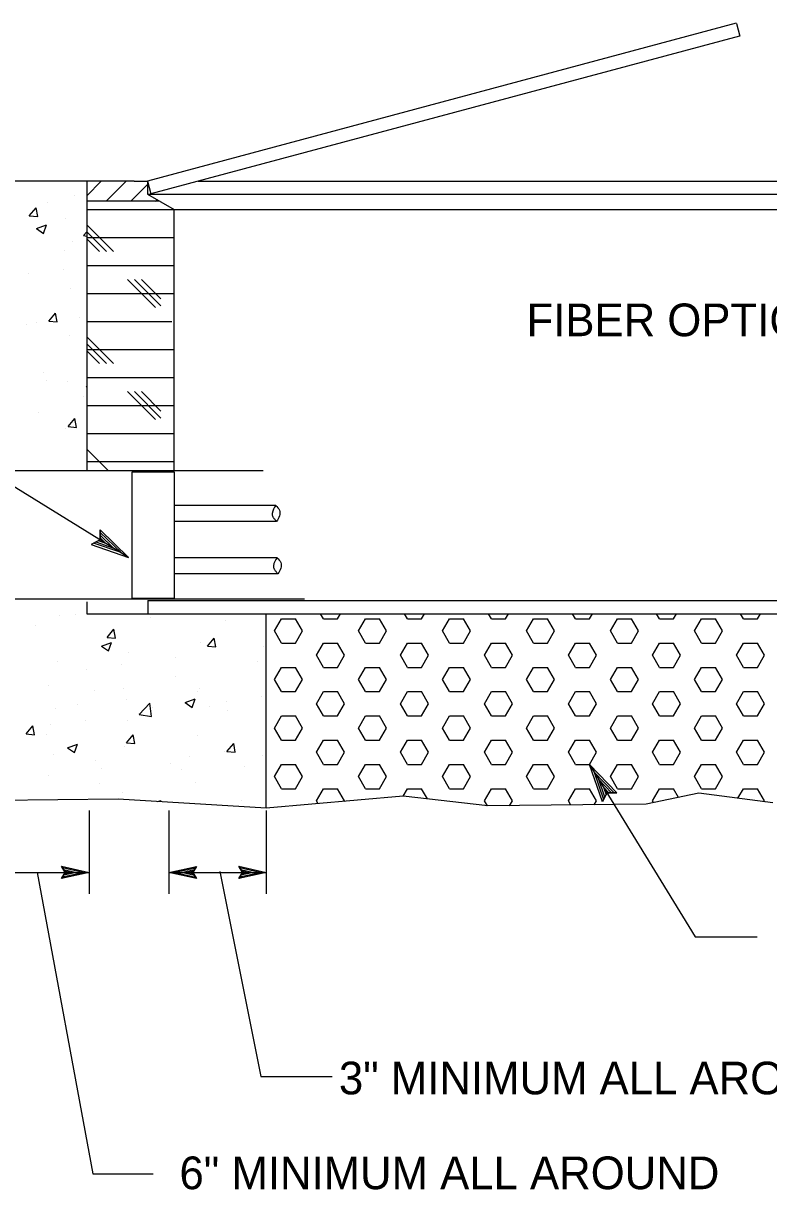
# Model space of a CAD drawing. Extents: x -893 to 867, y -474 to 712.
# Drawn here: x 176.2 to 335.9, y -167.9 to 81.8 of the extents above; entities that cross this region are included whole.
import ezdxf

# ---------------------------------------------------------------- set-up
doc = ezdxf.new("R2010")
doc.units = 0
for name, color, linetype in [('Default', 7, 'Continuous'), ('es_DETAIL', 7, 'Continuous'), ('es_DETAIL-anno', 7, 'Continuous')]:
    doc.layers.add(name, color=color, linetype=linetype)

msp = doc.modelspace()

# ---------------------------------------------------------------- linework, layer by layer
at = {"layer": 'Default'}
for p, q in [((190.31, -86.69), (190.31, -104.53)), ((190.31, -86.69), (190.31, -104.53)), ((207.39, -86.69), (207.39, -104.53)), ((207.39, -86.69), (207.39, -104.53)), ((228.27, -86.69), (228.27, -104.53)), ((228.27, -86.69), (228.27, -104.53)), ((169.44, -99.99), (189.68, -99.99)), ((169.44, -99.99), (190.31, -99.99)), ((207.39, -99.99), (228.27, -99.99)), ((208.03, -99.99), (228.27, -99.99))]:
    msp.add_line(p, q, dxfattribs=at)
at = {"layer": 'es_DETAIL'}
for p, q in [((328.9, 81.84), (202.79, 48.05)), ((328.96, 81.83), (329.69, 79.11)), ((329.63, 79.12), (203.52, 45.33)), ((199.96, 48.05), (115.19, 48.05)), ((189.8, 44.93), (192.92, 48.05)), ((189.8, 48.05), (189.8, -13.97)), ((193.95, 43.77), (198.23, 48.05)), ((199.96, 48.05), (202.79, 48.05)), ((202.79, 48.05), (202.79, 45.23)), ((202.79, 48.05), (203.52, 45.33)), ((213.68, 48.05), (458.98, 48.05)), ((187.14, 45), (187.14, 45)), ((199.26, 43.77), (202.79, 47.32)), ((202.79, 45.23), (208.51, 41.99)), ((202.79, 45.23), (276.48, 45.23)), ((263.07, 45.23), (403.62, 45.23)), ((181.35, 43.46), (181.35, 43.46)), ((205.38, 43.77), (189.8, 43.77)), ((204.56, 43.77), (204.86, 44.06)), ((177.5, 40.61), (178.94, 42.34)), ((177.5, 40.61), (179.29, 40.46)), ((179.29, 40.46), (178.94, 42.34)), ((185.23, 40.04), (185.23, 40.04)), ((189.8, 41.99), (208.51, 41.99)), ((208.51, 19.32), (208.51, 41.99)), ((208.51, 41.99), (281.21, 41.99)), ((263.07, 41.99), (403.62, 41.99)), ((179.07, 37.88), (181.17, 38.68)), ((179.07, 37.88), (180.56, 36.87)), ((180.56, 36.87), (181.17, 38.68)), ((195.5, 32.99), (189.8, 38.69)), ((186.78, 35.02), (186.78, 35.02)), ((189.08, 36.41), (189.8, 37.18)), ((189.08, 36.41), (189.8, 36.3)), ((194, 32.99), (189.8, 37.19)), ((189.8, 35.99), (208.51, 35.99)), ((192.5, 32.99), (189.8, 35.69)), ((185, 33.11), (185, 33.11)), ((189.8, 29.99), (208.51, 29.99)), ((177.33, 28.2), (177.33, 28.2)), ((184.85, 29.2), (184.85, 29.2)), ((186.41, 25.04), (186.41, 25.04)), ((204.5, 20.99), (198.5, 26.99)), ((205.68, 21.32), (200, 26.99)), ((205.68, 22.82), (201.5, 26.99)), ((189.8, 23.99), (208.51, 23.99)), ((208.51, -13.84), (208.51, 23.22)), ((179.03, 17.86), (179.03, 17.86)), ((181.67, 18.05), (183.11, 19.78)), ((181.67, 18.05), (183.45, 17.9)), ((183.45, 17.9), (183.11, 19.78)), ((188.31, 18.86), (188.31, 18.86)), ((189.8, 17.99), (208.01, 17.99)), ((176.96, 17.36), (176.96, 17.36)), ((186.05, 15.05), (186.05, 15.05)), ((195.5, 8.99), (189.8, 14.69)), ((194, 8.99), (189.8, 13.19)), ((189.8, 11.99), (208.51, 11.99)), ((192.5, 8.99), (189.8, 11.69)), ((180.43, 7.02), (180.43, 7.02)), ((181.27, 5.46), (181.27, 5.46)), ((185.69, 5.06), (185.69, 5.06)), ((189.8, 5.99), (208.51, 5.99)), ((189.68, 4.05), (189.8, 4.1)), ((189.68, 4.05), (189.8, 3.96)), ((204.5, -3.01), (198.5, 2.99)), ((205.68, -2.68), (200, 2.99)), ((205.68, -1.18), (201.5, 2.99)), ((189.2, 1.85), (189.2, 1.85)), ((179.52, -1.5), (179.52, -1.5)), ((189.8, -0.01), (208.51, -0.01)), ((185.31, -4.93), (185.31, -4.93)), ((185.82, -4.51), (187.27, -2.79)), ((185.82, -4.51), (187.62, -4.68)), ((187.62, -4.68), (187.27, -2.79)), ((189.8, -6.01), (208.51, -6.01)), ((194.46, -13.97), (189.8, -9.31)), ((189.8, -12.01), (208.51, -12.01)), ((227.56, -13.99), (-57.28, -13.99)), ((230.32, -21.39), (208.62, -21.39)), ((230.45, -24.81), (208.62, -24.81)), ((230.58, -32.62), (208.62, -32.62)), ((230.72, -36.01), (208.64, -36.01)), ((236.45, -41.47), (-57.98, -41.47)), ((189.8, -42.01), (189.8, -44.59)), ((202.87, -41.76), (202.87, -44.57)), ((202.87, -41.76), (438.75, -41.76)), ((237.61, -41.76), (258.07, -41.76)), ((263.07, -41.76), (403.62, -41.76)), ((183.86, -44.88), (183.86, -44.88)), ((187.44, -44.65), (187.44, -44.65)), ((189.8, -44.59), (200.04, -44.59)), ((197.73, -44.66), (197.73, -44.66)), ((200.04, -44.59), (463.92, -44.59)), ((228.25, -86.23), (228.25, -44.59)), ((240.5, -45.68), (239.88, -44.59)), ((243.5, -45.68), (244.13, -44.59)), ((258.5, -45.68), (257.88, -44.59)), ((261.5, -45.68), (262.13, -44.59)), ((276.5, -45.68), (275.88, -44.59)), ((279.5, -45.68), (280.13, -44.59)), ((294.5, -45.68), (293.88, -44.59)), ((297.5, -45.68), (298.13, -44.59)), ((312.5, -45.68), (311.88, -44.59)), ((315.5, -45.68), (316.13, -44.59)), ((330.5, -45.68), (329.88, -44.59)), ((333.5, -45.68), (334.13, -44.59)), ((178.79, -47.16), (178.79, -47.16)), ((203.45, -45.33), (203.45, -45.33)), ((219.47, -46), (219.47, -46)), ((230, -48.27), (231.5, -45.68)), ((231.5, -45.68), (234.5, -45.68)), ((236, -48.27), (234.5, -45.68)), ((240.5, -45.68), (243.5, -45.68)), ((248, -48.27), (249.5, -45.68)), ((249.5, -45.68), (252.5, -45.68)), ((254, -48.27), (252.5, -45.68)), ((258.5, -45.68), (261.5, -45.68)), ((266, -48.27), (267.5, -45.68)), ((267.5, -45.68), (270.5, -45.68)), ((272, -48.27), (270.5, -45.68)), ((276.5, -45.68), (279.5, -45.68)), ((284, -48.27), (285.5, -45.68)), ((285.5, -45.68), (288.5, -45.68)), ((290, -48.27), (288.5, -45.68)), ((294.5, -45.68), (297.5, -45.68)), ((302, -48.27), (303.5, -45.68)), ((303.5, -45.68), (306.5, -45.68)), ((308, -48.27), (306.5, -45.68)), ((312.5, -45.68), (315.5, -45.68)), ((320, -48.27), (321.5, -45.68)), ((321.5, -45.68), (324.5, -45.68)), ((326, -48.27), (324.5, -45.68)), ((330.5, -45.68), (333.5, -45.68)), ((194.15, -49.64), (195.6, -47.92)), ((194.15, -49.64), (195.95, -49.81)), ((195.95, -49.81), (195.6, -47.92)), ((215.66, -51.52), (217.11, -49.81)), ((217.46, -51.68), (217.11, -49.81)), ((231.5, -50.88), (230, -48.27)), ((234.5, -50.88), (236, -48.27)), ((249.5, -50.88), (248, -48.27)), ((252.5, -50.88), (254, -48.27)), ((267.5, -50.88), (266, -48.27)), ((270.5, -50.88), (272, -48.27)), ((285.5, -50.88), (284, -48.27)), ((288.5, -50.88), (290, -48.27)), ((303.5, -50.88), (302, -48.27)), ((306.5, -50.88), (308, -48.27)), ((321.5, -50.88), (320, -48.27)), ((324.5, -50.88), (326, -48.27)), ((192.98, -51.55), (195.08, -50.73)), ((192.98, -51.55), (194.48, -52.54)), ((194.48, -52.54), (195.08, -50.73)), ((214.22, -50.7), (214.22, -50.7)), ((215.66, -51.52), (217.46, -51.68)), ((227.66, -51.51), (227.66, -51.51)), ((231.5, -50.88), (234.5, -50.88)), ((239, -53.47), (240.5, -50.88)), ((240.5, -50.88), (243.5, -50.88)), ((245, -53.47), (243.5, -50.88)), ((249.5, -50.88), (252.5, -50.88)), ((257, -53.47), (258.5, -50.88)), ((258.5, -50.88), (261.5, -50.88)), ((263, -53.47), (261.5, -50.88)), ((267.5, -50.88), (270.5, -50.88)), ((275, -53.47), (276.5, -50.88)), ((276.5, -50.88), (279.5, -50.88)), ((281, -53.47), (279.5, -50.88)), ((285.5, -50.88), (288.5, -50.88)), ((293, -53.47), (294.5, -50.88)), ((294.5, -50.88), (297.5, -50.88)), ((299, -53.47), (297.5, -50.88)), ((303.5, -50.88), (306.5, -50.88)), ((311, -53.47), (312.5, -50.88)), ((312.5, -50.88), (315.5, -50.88)), ((317, -53.47), (315.5, -50.88)), ((321.5, -50.88), (324.5, -50.88)), ((329, -53.47), (330.5, -50.88)), ((330.5, -50.88), (333.5, -50.88)), ((335, -53.47), (333.5, -50.88)), ((183.49, -54.86), (183.49, -54.86)), ((198.65, -52.94), (198.65, -52.94)), ((208.71, -54.01), (208.71, -54.01)), ((226.39, -54.91), (226.39, -54.91)), ((240.5, -56.07), (239, -53.47)), ((243.5, -56.07), (245, -53.47)), ((258.5, -56.07), (257, -53.47)), ((261.5, -56.07), (263, -53.47)), ((276.5, -56.07), (275, -53.47)), ((279.5, -56.07), (281, -53.47)), ((294.5, -56.07), (293, -53.47)), ((297.5, -56.07), (299, -53.47)), ((312.5, -56.07), (311, -53.47)), ((315.5, -56.07), (317, -53.47)), ((330.5, -56.07), (329, -53.47)), ((333.5, -56.07), (335, -53.47)), ((189.84, -56.49), (189.84, -56.49)), ((197.35, -55.51), (197.35, -55.51)), ((230, -58.66), (231.5, -56.07)), ((231.5, -56.07), (234.5, -56.07)), ((236, -58.66), (234.5, -56.07)), ((240.5, -56.07), (243.5, -56.07)), ((248, -58.66), (249.5, -56.07)), ((249.5, -56.07), (252.5, -56.07)), ((254, -58.66), (252.5, -56.07)), ((258.5, -56.07), (261.5, -56.07)), ((266, -58.66), (267.5, -56.07)), ((267.5, -56.07), (270.5, -56.07)), ((272, -58.66), (270.5, -56.07)), ((276.5, -56.07), (279.5, -56.07)), ((284, -58.66), (285.5, -56.07)), ((285.5, -56.07), (288.5, -56.07)), ((290, -58.66), (288.5, -56.07)), ((294.5, -56.07), (297.5, -56.07)), ((302, -58.66), (303.5, -56.07)), ((303.5, -56.07), (306.5, -56.07)), ((308, -58.66), (306.5, -56.07)), ((312.5, -56.07), (315.5, -56.07)), ((320, -58.66), (321.5, -56.07)), ((321.5, -56.07), (324.5, -56.07)), ((326, -58.66), (324.5, -56.07)), ((330.5, -56.07), (333.5, -56.07)), ((208.89, -57.92), (208.89, -57.92)), ((231.5, -61.27), (230, -58.66)), ((234.5, -61.27), (236, -58.66)), ((249.5, -61.27), (248, -58.66)), ((252.5, -61.27), (254, -58.66)), ((267.5, -61.27), (266, -58.66)), ((270.5, -61.27), (272, -58.66)), ((285.5, -61.27), (284, -58.66)), ((288.5, -61.27), (290, -58.66)), ((303.5, -61.27), (302, -58.66)), ((306.5, -61.27), (308, -58.66)), ((321.5, -61.27), (320, -58.66)), ((324.5, -61.27), (326, -58.66)), ((181.59, -59.98), (181.59, -59.98)), ((191.4, -60.92), (191.4, -60.92)), ((197.61, -60.66), (197.61, -60.66)), ((213.62, -61.34), (213.62, -61.34)), ((213.86, -60.68), (213.86, -60.68)), ((227.28, -62.36), (227.28, -62.36)), ((231.5, -61.27), (234.5, -61.27)), ((239, -63.86), (240.5, -61.27)), ((240.5, -61.27), (243.5, -61.27)), ((245, -63.86), (243.5, -61.27)), ((249.5, -61.27), (252.5, -61.27)), ((257, -63.86), (258.5, -61.27)), ((258.5, -61.27), (261.5, -61.27)), ((263, -63.86), (261.5, -61.27)), ((267.5, -61.27), (270.5, -61.27)), ((275, -63.86), (276.5, -61.27)), ((276.5, -61.27), (279.5, -61.27)), ((281, -63.86), (279.5, -61.27)), ((285.5, -61.27), (288.5, -61.27)), ((293, -63.86), (294.5, -61.27)), ((294.5, -61.27), (297.5, -61.27)), ((299, -63.86), (297.5, -61.27)), ((303.5, -61.27), (306.5, -61.27)), ((311, -63.86), (312.5, -61.27)), ((312.5, -61.27), (315.5, -61.27)), ((317, -63.86), (315.5, -61.27)), ((321.5, -61.27), (324.5, -61.27)), ((329, -63.86), (330.5, -61.27)), ((330.5, -61.27), (333.5, -61.27)), ((335, -63.86), (333.5, -61.27)), ((183.13, -64.84), (183.13, -64.84)), ((187.92, -64.02), (187.92, -64.02)), ((198.29, -62.92), (198.29, -62.92)), ((201.01, -66.15), (203.35, -63.72)), ((203.67, -66.56), (203.35, -63.72)), ((203.94, -64.69), (203.94, -64.69)), ((210.9, -63.62), (213, -62.82)), ((210.9, -63.62), (212.39, -64.63)), ((212.39, -64.63), (213, -62.82)), ((216.08, -64.51), (216.08, -64.51)), ((219.77, -63.34), (219.77, -63.34)), ((240.5, -66.46), (239, -63.86)), ((243.5, -66.46), (245, -63.86)), ((258.5, -66.46), (257, -63.86)), ((261.5, -66.46), (263, -63.86)), ((276.5, -66.46), (275, -63.86)), ((279.5, -66.46), (281, -63.86)), ((294.5, -66.46), (293, -63.86)), ((297.5, -66.46), (299, -63.86)), ((312.5, -66.46), (311, -63.86)), ((315.5, -66.46), (317, -63.86)), ((330.5, -66.46), (329, -63.86)), ((333.5, -66.46), (335, -63.86)), ((189.45, -67.34), (189.45, -67.34)), ((200.82, -65.84), (200.82, -65.84)), ((201.01, -66.15), (203.67, -66.56)), ((219.95, -65.37), (219.95, -65.37)), ((230, -69.06), (231.5, -66.46)), ((231.5, -66.46), (234.5, -66.46)), ((236, -69.06), (234.5, -66.46)), ((240.5, -66.46), (243.5, -66.46)), ((248, -69.06), (249.5, -66.46)), ((249.5, -66.46), (252.5, -66.46)), ((254, -69.06), (252.5, -66.46)), ((258.5, -66.46), (261.5, -66.46)), ((266, -69.06), (267.5, -66.46)), ((267.5, -66.46), (270.5, -66.46)), ((272, -69.06), (270.5, -66.46)), ((276.5, -66.46), (279.5, -66.46)), ((284, -69.06), (285.5, -66.46)), ((285.5, -66.46), (288.5, -66.46)), ((290, -69.06), (288.5, -66.46)), ((294.5, -66.46), (297.5, -66.46)), ((302, -69.06), (303.5, -66.46)), ((303.5, -66.46), (306.5, -66.46)), ((308, -69.06), (306.5, -66.46)), ((312.5, -66.46), (315.5, -66.46)), ((320, -69.06), (321.5, -66.46)), ((321.5, -66.46), (324.5, -66.46)), ((326, -69.06), (324.5, -66.46)), ((330.5, -66.46), (333.5, -66.46)), ((176.79, -70.33), (178.25, -68.6)), ((178.58, -70.48), (178.23, -68.6)), ((181.94, -68.32), (181.94, -68.32)), ((198.59, -67.51), (198.59, -67.51)), ((231.5, -71.66), (230, -69.06)), ((234.5, -71.66), (236, -69.06)), ((249.5, -71.66), (248, -69.06)), ((252.5, -71.66), (254, -69.06)), ((267.5, -71.66), (266, -69.06)), ((270.5, -71.66), (272, -69.06)), ((285.5, -71.66), (284, -69.06)), ((288.5, -71.66), (290, -69.06)), ((303.5, -71.66), (302, -69.06)), ((306.5, -71.66), (308, -69.06)), ((321.5, -71.66), (320, -69.06)), ((324.5, -71.66), (326, -69.06)), ((176.79, -70.33), (178.58, -70.48)), ((181.09, -70.51), (181.09, -70.51)), ((198.31, -72.21), (199.76, -70.48)), ((198.31, -72.21), (200.11, -72.37)), ((200.11, -72.37), (199.76, -70.48)), ((213.5, -70.66), (213.5, -70.66)), ((219.83, -74.1), (221.28, -72.37)), ((221.63, -74.25), (221.28, -72.37)), ((231.5, -71.66), (234.5, -71.66)), ((239, -74.25), (240.5, -71.66)), ((240.5, -71.66), (243.5, -71.66)), ((245, -74.25), (243.5, -71.66)), ((249.5, -71.66), (252.5, -71.66)), ((257, -74.25), (258.5, -71.66)), ((258.5, -71.66), (261.5, -71.66)), ((263, -74.25), (261.5, -71.66)), ((267.5, -71.66), (270.5, -71.66)), ((275, -74.25), (276.5, -71.66)), ((276.5, -71.66), (279.5, -71.66)), ((281, -74.25), (279.5, -71.66)), ((285.5, -71.66), (288.5, -71.66)), ((293, -74.25), (294.5, -71.66)), ((294.5, -71.66), (297.5, -71.66)), ((299, -74.25), (297.5, -71.66)), ((303.5, -71.66), (306.5, -71.66)), ((311, -74.25), (312.5, -71.66)), ((312.5, -71.66), (315.5, -71.66)), ((317, -74.25), (315.5, -71.66)), ((321.5, -71.66), (324.5, -71.66)), ((329, -74.25), (330.5, -71.66)), ((330.5, -71.66), (333.5, -71.66)), ((335, -74.25), (333.5, -71.66)), ((182.76, -74.83), (182.76, -74.83)), ((185.69, -73.29), (187.79, -72.49)), ((185.69, -73.29), (187.17, -74.3)), ((187.17, -74.3), (187.79, -72.49)), ((197.91, -72.91), (197.91, -72.91)), ((219.38, -74.19), (219.38, -74.19)), ((219.83, -74.1), (221.63, -74.25)), ((240.5, -76.86), (239, -74.25)), ((243.5, -76.86), (245, -74.25)), ((258.5, -76.86), (257, -74.25)), ((261.5, -76.86), (263, -74.25)), ((276.5, -76.86), (275, -74.25)), ((279.5, -76.86), (281, -74.25)), ((294.5, -76.86), (293, -74.25)), ((297.5, -76.86), (299, -74.25)), ((312.5, -76.86), (311, -74.25)), ((315.5, -76.86), (317, -74.25)), ((330.5, -76.86), (329, -74.25)), ((333.5, -76.86), (335, -74.25)), ((191.64, -75.91), (191.64, -75.91)), ((207.66, -76.58), (207.66, -76.58)), ((211.87, -75.18), (211.87, -75.18)), ((223.67, -77.26), (223.67, -77.26)), ((227.54, -75.01), (227.54, -75.01)), ((230, -79.45), (231.5, -76.86)), ((231.5, -76.86), (234.5, -76.86)), ((236, -79.45), (234.5, -76.86)), ((240.5, -76.86), (243.5, -76.86)), ((248, -79.45), (249.5, -76.86)), ((249.5, -76.86), (252.5, -76.86)), ((254, -79.45), (252.5, -76.86)), ((258.5, -76.86), (261.5, -76.86)), ((266, -79.45), (267.5, -76.86)), ((267.5, -76.86), (270.5, -76.86)), ((272, -79.45), (270.5, -76.86)), ((276.5, -76.86), (279.5, -76.86)), ((284, -79.45), (285.5, -76.86)), ((285.5, -76.86), (288.5, -76.86)), ((290, -79.45), (288.5, -76.86)), ((294.5, -76.86), (297.5, -76.86)), ((302, -79.45), (303.5, -76.86)), ((303.5, -76.86), (306.5, -76.86)), ((308, -79.45), (306.5, -76.86)), ((312.5, -76.86), (315.5, -76.86)), ((320, -79.45), (321.5, -76.86)), ((321.5, -76.86), (324.5, -76.86)), ((326, -79.45), (324.5, -76.86)), ((330.5, -76.86), (333.5, -76.86)), ((181.57, -79.17), (181.57, -79.17)), ((192.92, -77.67), (192.92, -77.67)), ((210.05, -78.01), (210.05, -78.01)), ((231.5, -82.05), (230, -79.45)), ((234.5, -82.05), (236, -79.45)), ((249.5, -82.05), (248, -79.45)), ((252.5, -82.05), (254, -79.45)), ((267.5, -82.05), (266, -79.45)), ((270.5, -82.05), (272, -79.45)), ((285.5, -82.05), (284, -79.45)), ((288.5, -82.05), (290, -79.45)), ((303.5, -82.05), (302, -79.45)), ((306.5, -82.05), (308, -79.45)), ((321.5, -82.05), (320, -79.45)), ((324.5, -82.05), (326, -79.45)), ((192.55, -81.01), (192.55, -81.01)), ((213.13, -80.65), (213.13, -80.65)), ((231.5, -82.05), (234.5, -82.05)), ((239, -84.64), (240.5, -82.05)), ((240.5, -82.05), (243.5, -82.05)), ((245, -84.64), (243.5, -82.05)), ((249.5, -82.05), (252.5, -82.05)), ((257.57, -83.67), (258.5, -82.05)), ((258.5, -82.05), (261.5, -82.05)), ((262.77, -84.25), (261.5, -82.05)), ((267.5, -82.05), (270.5, -82.05)), ((275, -84.64), (276.5, -82.05)), ((276.5, -82.05), (279.5, -82.05)), ((281, -84.64), (279.5, -82.05)), ((285.5, -82.05), (288.5, -82.05)), ((293, -84.64), (294.5, -82.05)), ((294.5, -82.05), (297.5, -82.05)), ((299, -84.64), (297.5, -82.05)), ((303.5, -82.05), (306.5, -82.05)), ((311, -84.64), (312.5, -82.05)), ((312.5, -82.05), (315.5, -82.05)), ((316.58, -83.91), (315.5, -82.05)), ((321.5, -82.05), (324.5, -82.05)), ((329.31, -84.1), (330.5, -82.05)), ((330.5, -82.05), (333.5, -82.05)), ((335, -84.64), (333.5, -82.05)), ((196.56, -84.31), (169.77, -84.58)), ((228.24, -86.23), (196.56, -84.31)), ((197.55, -82.9), (197.55, -82.9)), ((205.04, -84.82), (205.69, -84.57)), ((205.59, -84.85), (205.69, -84.57)), ((222.85, -84.52), (222.85, -84.52)), ((257.61, -83.66), (228.24, -86.23)), ((239.35, -85.26), (239, -84.64)), ((244.93, -84.78), (245, -84.64)), ((275.72, -85.74), (257.61, -83.66)), ((275.63, -85.72), (275, -84.64)), ((280.4, -85.69), (281, -84.64)), ((293.52, -85.54), (293, -84.64)), ((298.51, -85.5), (299, -84.64)), ((320.93, -83), (309.65, -85.38)), ((311.23, -85.04), (311, -84.64)), ((336.78, -85.09), (320.93, -83)), ((334.89, -84.85), (335, -84.64)), ((309.65, -85.38), (275.72, -85.74))]:
    msp.add_line(p, q, dxfattribs=at)
msp.add_lwpolyline([(208.59, -14.25), (199.45, -14.25), (199.45, -41.25), (208.59, -41.25)], close=True, dxfattribs=at)
for points in [[(230.32, -21.39), (229.53, -23.1), (229.63, -23.82), (230.01, -24.28), (230.45, -24.81)], [(230.32, -21.39), (231.08, -22.43), (231.08, -23.64), (230.45, -24.81)], [(230.61, -32.59), (229.81, -34.3), (229.92, -35.02), (230.29, -35.48), (230.73, -36.01)], [(230.61, -32.59), (231.37, -33.63), (231.37, -34.84), (230.73, -36.01)]]:
    msp.add_spline(points, degree=3, dxfattribs=at)
at = {"layer": 'es_DETAIL-anno'}
for p, q in [((198.78, -32.51), (51.01, 58.49)), ((297.5, -76.86), (320.17, -113.76)), ((320.17, -113.76), (333.45, -113.76))]:
    msp.add_line(p, q, dxfattribs=at)
for points in [[(190.77, -29.74), (198.78, -32.51), (192.7, -26.61), (192.7, -27.18), (197.15, -31.5), (191.28, -29.48), (191.78, -29.22), (195.54, -30.51), (192.69, -27.75), (192.68, -28.32), (193.92, -29.52), (192.29, -28.95), (192.68, -28.75), (192.7, -26.61), (192.68, -28.75)], [(300.26, -84.87), (297.5, -76.86), (303.39, -82.94), (302.82, -82.95), (298.51, -78.49), (300.52, -84.36), (300.78, -83.86), (299.49, -80.1), (302.25, -82.95), (301.68, -82.96), (300.49, -81.72), (301.05, -83.35), (301.25, -82.96), (303.39, -82.94), (301.25, -82.96)], [(184.41, -98.67), (190.31, -99.99), (184.41, -101.3), (184.62, -100.95), (188.95, -99.99), (184.62, -99.02), (184.83, -99.37), (187.6, -99.99), (184.83, -100.6), (185.04, -100.25), (186.24, -99.98), (185.03, -99.72), (185.2, -99.99), (184.41, -101.3), (185.2, -99.99)], [(213.3, -101.31), (207.39, -99.99), (213.3, -98.68), (213.09, -99.03), (208.76, -99.98), (213.09, -100.96), (212.88, -100.61), (210.11, -99.99), (212.88, -99.38), (212.67, -99.73), (211.47, -99.99), (212.67, -100.26), (212.51, -99.99), (213.3, -98.68), (212.51, -99.99)], [(222.37, -98.67), (228.27, -99.99), (222.36, -101.3), (222.57, -100.95), (226.9, -99.99), (222.57, -99.02), (222.78, -99.37), (225.55, -99.99), (222.78, -100.6), (223, -100.25), (224.19, -99.98), (222.99, -99.72), (223.15, -99.99), (222.36, -101.3), (223.15, -99.99)]]:
    msp.add_lwpolyline(points, close=True, dxfattribs=at)
for points in [[(218.34, -99.81), (227.11, -143.71), (242.35, -143.71)], [(179.2, -99.99), (191.09, -164.51), (204.02, -164.51)]]:
    msp.add_lwpolyline(points, dxfattribs=at)

# ---------------------------------------------------------------- texts
for s, p in [('FIBER OPTIC VAULT', (284.01, 14.84)), ('3" MINIMUM ALL AROUND', (243.82, -147.5)), ('6" MINIMUM ALL AROUND', (209.66, -167.81))]:
    msp.add_text(s, height=7, dxfattribs=at).set_placement(p)

doc.saveas('drawing.dxf')
